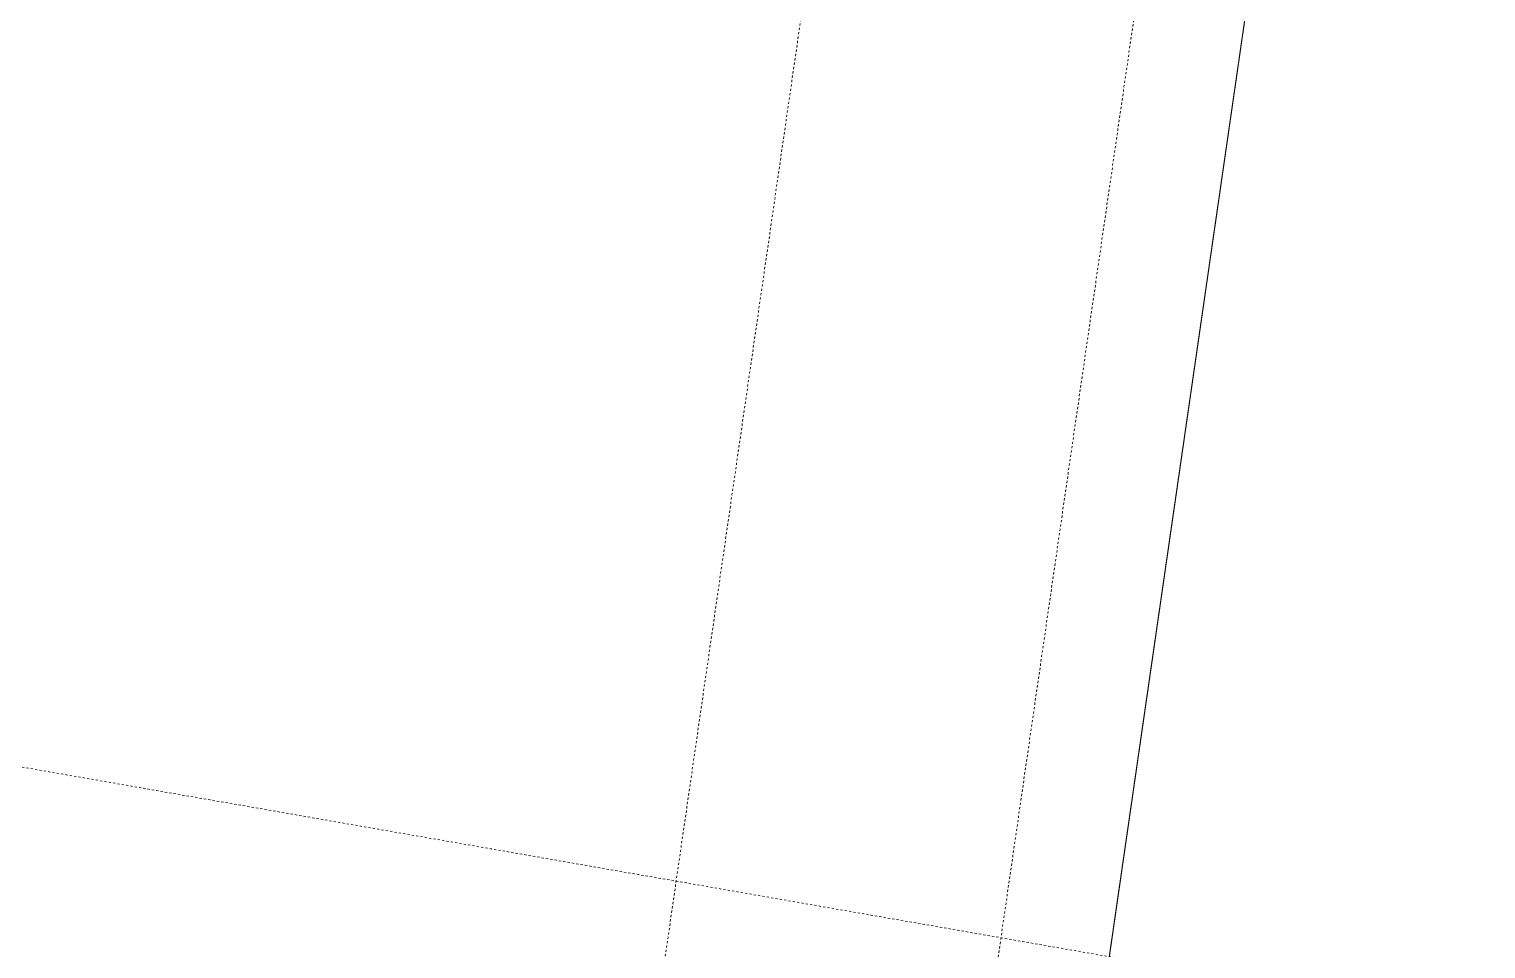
# Model space of a CAD drawing. Extents: x 274235 to 276654, y 142848 to 144425.
# Drawn here: x 275943.1 to 276009.4, y 143180 to 143221.9 of the extents above; entities that cross this region are included whole.
import ezdxf

# ---------------------------------------------------------------- set-up
doc = ezdxf.new("R2010")
doc.units = 0
doc.header["$LTSCALE"] = 1.5
for name, pattern in [('ACM-G-CENTER', [50.8, 31.75, -6.35, 6.35, -6.35]), ('IMPORT-SITE-SETBACK$0$_ACM-G-DASHED _2_', [19.05, 12.7, -6.35]), ('IMPORT-SITE-SETBACK$0$_ACM-G-DIVIDE _2_', [31.75, 12.7, -6.35, 0, -6.35, 0, -6.35])]:
    doc.linetypes.add(name, pattern=pattern)
doc.layers.get('0').update_dxf_attribs({"linetype": 'CONTINUOUS', "lineweight": 0})
for name, color, linetype, lineweight in [('_ACM-A-GRID', 3, 'CONTINUOUS', 5), ('_ACM-A-SITE-PROP-ESMT', 10, 'CONTINUOUS', 5), ('SITE for basement_dwg', 8, 'CONTINUOUS', 5), ('SITE-SETBACK$0$_ACM-A-SITE-SETB-GREN', 7, 'IMPORT-SITE-SETBACK$0$_ACM-G-DIVIDE _2_', 18), ('SITE-SETBACK$0$_ACM-A-SITE-SETB-HIRS', 7, 'IMPORT-SITE-SETBACK$0$_ACM-G-DASHED _2_', 18), ('SITE-SETBACK$0$JZD', 250, 'CONTINUOUS', 5)]:
    doc.layers.add(name, color=color, linetype=linetype, lineweight=lineweight)

# ---------------------------------------------------------------- blocks, each defined once
blk = doc.blocks.new('SITE for basement_dwg-3947335-B1_Working')
at = {"layer": 'SITE-SETBACK$0$_ACM-A-SITE-SETB-GREN'}
blk.add_line((93576, 262688), (97437, 129988), dxfattribs=at)
at = {"layer": 'SITE-SETBACK$0$_ACM-A-SITE-SETB-HIRS', "flags": 128}
blk.add_lwpolyline([(-37024, 263715), (-36076, 263611), (-34554, 263447), (-33352, 263320), (-32150, 263194), (-30949, 263069), (-29747, 262946), (-28545, 262824), (-27343, 262704), (-26141, 262585), (-24939, 262468), (-23737, 262352), (-22534, 262237), (-21332, 262124), (-20130, 262012), (-18927, 261902), (-17724, 261793), (-16521, 261685), (-15319, 261579), (-14116, 261475), (-12913, 261371), (-11710, 261270), (-10506, 261169), (-9303, 261071), (-8100, 260973), (-6896, 260877), (-5693, 260782), (-4490, 260689), (-3286, 260597), (-2082, 260507), (-879, 260418), (325, 260331), (1529, 260244), (2732, 260160), (3936, 260077), (5140, 259995), (6344, 259915), (7548, 259836), (8752, 259758), (9956, 259682), (11160, 259607), (12364, 259534), (13568, 259462), (14772, 259392), (15976, 259323), (17180, 259255), (18384, 259189), (19588, 259125), (20793, 259062), (21997, 259000), (23201, 258939), (24405, 258880), (25609, 258823), (26813, 258767), (28017, 258712), (29221, 258659), (30425, 258607), (31629, 258556), (32834, 258507), (34038, 258460), (35242, 258414), (36446, 258369), (37649, 258326), (38853, 258284), (40057, 258243), (41261, 258204), (42465, 258167), (43668, 258131), (44872, 258096), (46076, 258062), (47280, 258031), (48483, 258000), (49687, 257971), (50890, 257943), (52094, 257917), (53297, 257892), (54500, 257869), (55703, 257847), (56906, 257826), (58110, 257807), (59312, 257790), (60515, 257773), (61718, 257758), (62921, 257745), (64123, 257733), (65326, 257722), (66529, 257713), (67731, 257705), (68933, 257699), (70135, 257694), (71338, 257690), (72540, 257688), (73739, 257688), (108728, 257688), (113293, 100805), (118869, 51146), (124297, 26010), (123861, 26088), (121198, 26537), (118535, 26965), (115855, 27370), (113185, 27752), (110514, 28114), (107834, 28454), (105151, 28770), (102477, 29064), (101419, 29173), (99333, 29380), (97250, 29572), (95386, 29736), (93329, 29906), (91274, 30066), (89286, 30211), (87281, 30350), (85266, 30483), (82981, 30625), (52802, 29105), (-37025, 33302)], dxfattribs=at)
at = {"layer": 'SITE-SETBACK$0$JZD', "flags": 128}
blk.add_lwpolyline([(113585, 262688), (118285, 101157), (123810, 51955), (130771, 19718), (128236, 20210), (125625, 20697), (123008, 21161), (120385, 21604), (117764, 22025), (115128, 22423), (112494, 22800), (109864, 23157), (107228, 23490), (104585, 23802), (101945, 24092), (100915, 24199), (98857, 24403), (96801, 24592), (94962, 24754), (92929, 24922), (90898, 25080), (88931, 25224)], dxfattribs=at)
blk = doc.blocks.new('Family - ___-3630293-B1_Working')
at = {"layer": '_ACM-A-SITE-PROP-ESMT'}
blk.add_line((730891, 835804), (735591, 674274), dxfattribs=at)
blk = doc.blocks.new('BASEMENT20250512')
at = {"layer": '_ACM-A-GRID', "linetype": 'ACM-G-CENTER'}
blk.add_line((1114634.7032, 730404.5654), (547415.2253, 730404.5654), dxfattribs=at)
at = {"layer": '_ACM-A-SITE-PROP-ESMT'}
blk.add_blockref('Family - ___-3630293-B1_Working', (0, 0), dxfattribs=at)
at = {"layer": 'SITE for basement_dwg', "color": 250}
blk.add_blockref('SITE for basement_dwg-3947335-B1_Working', (617306.3804, 573116.7708), dxfattribs=at)
blk = doc.blocks.new('Family - ___-3630293-F5_Working')
at = {"layer": '_ACM-A-SITE-PROP-ESMT'}
blk.add_line((730891, 835804), (735591, 674274), dxfattribs=at)
blk = doc.blocks.new('5f0512')
at = {"layer": '_ACM-A-GRID', "linetype": 'ACM-G-CENTER'}
blk.add_line((114430.5798, 0), (-445109.3669, 0), dxfattribs=at)
at = {"layer": '_ACM-A-SITE-PROP-ESMT'}
blk.add_blockref('Family - ___-3630293-F5_Working', (-1000204.1235, -730404.5654), dxfattribs=at)

msp = doc.modelspace()

# ---------------------------------------------------------------- block references
at = {"xscale": 0.0009999999999999994, "yscale": 0.001, "zscale": 0.001, "rotation": 350.1075696352769}
msp.add_blockref('BASEMENT20250512', (275143.722, 142586.221), dxfattribs=at)

# ---------------------------------------------------------------- next in the draw order: block references
msp.add_blockref('5f0512', (276254.538, 143133.932), dxfattribs=at)

doc.saveas('drawing.dxf')
